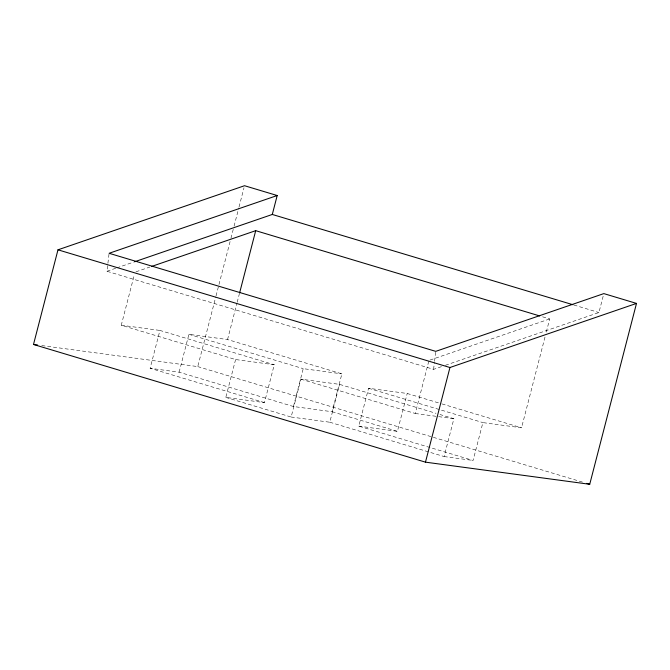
<?xml version="1.0" encoding="UTF-8"?>
<svg xmlns="http://www.w3.org/2000/svg" width="670" height="670" viewBox="0 0 670 670"><rect width="100%" height="100%" fill="white"/><g stroke="black" fill="none" stroke-linecap="round" stroke-linejoin="round"><path stroke-width="0.5" stroke-dasharray="3.35 2.51" d="M441.463 366.641L433.591 369.346L106.949 271.266L107.786 264.273M107.904 263.276L109.101 253.285M433.591 369.346L434.428 362.353M434.545 361.348L435.743 351.356M235.597 359.547L225.807 397.402L264.457 402.611L274.248 364.756L235.597 359.547L121.27 325.218L134.226 275.152M264.457 402.611L150.13 368.282L159.921 330.427L274.248 364.756M179.116 372.193L188.906 334.33L227.549 339.539L341.876 373.868L332.085 411.723L293.443 406.514L179.116 372.193L150.13 368.282M41.766 345.578L197.751 366.591L215.782 296.869M216.041 295.855L230.681 239.274M230.941 238.26L233.813 227.147M234.073 226.133L238.78 207.951M239.039 206.938L244.006 187.742M227.549 339.539L236.937 303.25M237.197 302.237L239.282 294.18M293.443 406.514L303.234 368.659L341.876 373.868M225.807 397.402L291.14 417.025L300.93 379.161L339.573 384.371L436.003 413.323M291.14 417.025L329.782 422.226L339.573 384.371M544.995 337.085L521.536 427.803L482.886 422.603L473.095 460.457L358.768 426.128L368.559 388.273L407.209 393.483L441.011 403.625M358.768 426.128L397.419 431.338L407.209 393.483M300.93 379.161L415.249 413.491L428.976 360.418M329.782 422.226L444.109 456.555L453.9 418.691L439.981 414.521M546.301 332.044L549.685 318.937L541.687 316.541M445.399 365.284L598.938 312.53L603.318 295.596M106.949 271.266L115.801 268.226M116.789 267.891L133.523 262.137M135.985 271.802L149.837 267.045M429.964 360.075L549.685 318.937M121.27 325.218L159.921 330.427M415.249 413.491L437.627 416.505M438.641 416.639L453.9 418.691M444.109 456.555L473.095 460.457M573.889 305.009L598.938 312.53M441.999 403.926L521.536 427.803M188.906 334.33L303.234 368.659M368.559 388.273L482.886 422.603M197.751 366.591L432.334 437.024M433.339 437.326L583.712 482.475M332.085 411.723L397.419 431.338"/><path stroke-width="1" d="M277.196 195.523L109.101 253.285L435.743 351.356L603.837 293.602L636.5 303.409L589.726 484.284L425.475 462.158L33.5 344.464L57.98 249.818L244.525 185.716L277.196 195.523L272.296 214.459L134.502 261.803M239.542 293.167L255.706 230.673L539.685 315.939M425.475 462.158L449.947 367.512L636.5 303.409M151.822 266.367L255.706 230.673M33.5 344.464L37.629 345.017M272.296 214.459L572.892 304.708M57.98 249.818L449.947 367.512M586.719 483.38L589.726 484.284"/></g></svg>
